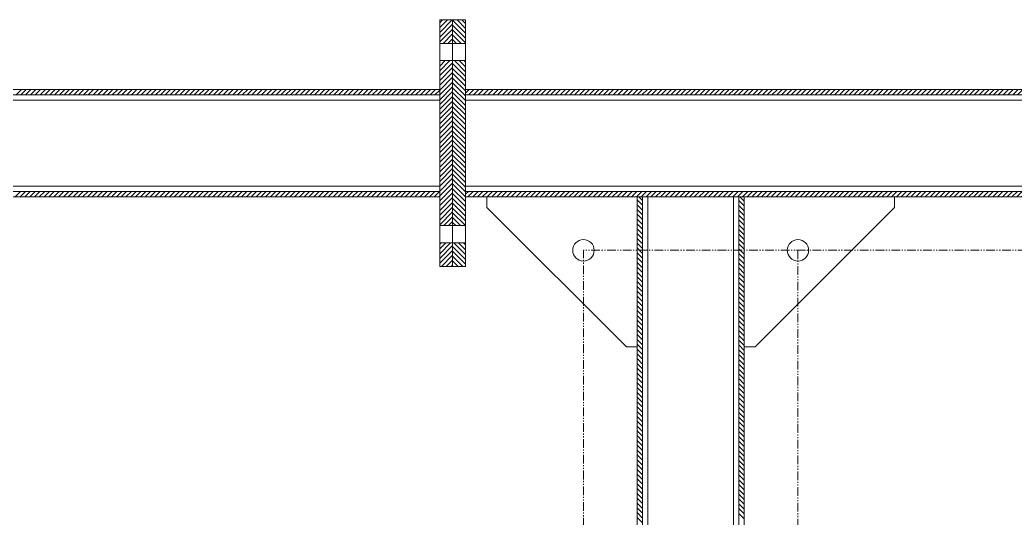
# Model space of a CAD drawing. Header units: millimetres. Extents: x 2179 to 44859, y 3478 to 159868.
# Drawn here: x 33988 to 34916, y 138038 to 138503 of the extents above; entities that cross this region are included whole.
import ezdxf

# ---------------------------------------------------------------- set-up
doc = ezdxf.new("R2010")
doc.units = ezdxf.units.MM
doc.linetypes.add('IMPORT-PHANTOM2', pattern=[14.732, 8.128, -1.524, 1.016, -1.524, 1.016, -1.524])
for name, color, linetype, lineweight in [('0-1', 7, 'IMPORT-PHANTOM2', 9), ('0-2', 7, 'Continuous', 9), ('2966-1_navrh dispozice stroju-HK_dwg-1', 7, 'Continuous', 9)]:
    doc.layers.add(name, color=color, linetype=linetype, lineweight=lineweight)

# ---------------------------------------------------------------- blocks, each defined once
blk = doc.blocks.new('2966-1_navrh dispozice stroju-HK_dwg__X1502-903077-1NP _ stroje - KOTVÍCÍ BODY')
at = {"layer": '0-2'}
for p, q in [((-15394.9, 19160.39), (-15399.46, 19164.95)), ((-15394.9, 19164.88), (-15394.97, 19164.95)), ((-15394.9, 19155.9), (-15399.9, 19160.9)), ((-15394.9, 19151.41), (-15399.9, 19156.41)), ((-15394.9, 19146.92), (-15399.9, 19151.92)), ((-15394.9, 19142.43), (-15399.9, 19147.43)), ((-15394.9, 19137.94), (-15399.9, 19142.94)), ((-15394.9, 19133.45), (-15399.9, 19138.45)), ((-15394.9, 19128.96), (-15399.9, 19133.96)), ((-15394.9, 19124.47), (-15399.9, 19129.47)), ((-15394.9, 19119.98), (-15399.9, 19124.98)), ((-15394.9, 19115.49), (-15399.9, 19120.49)), ((-15394.9, 19111), (-15399.9, 19116)), ((-15394.9, 19106.51), (-15399.9, 19111.51)), ((-15394.9, 19102.02), (-15399.9, 19107.02)), ((-15394.9, 19097.53), (-15399.9, 19102.53)), ((-15394.9, 19093.04), (-15399.9, 19098.04)), ((-15394.9, 19088.55), (-15399.9, 19093.55)), ((-15394.9, 19084.05), (-15399.9, 19089.05)), ((-15394.9, 19079.56), (-15399.9, 19084.56)), ((-15394.9, 19075.07), (-15399.9, 19080.07)), ((-15394.9, 19070.58), (-15399.9, 19075.58)), ((-15394.9, 19066.09), (-15399.9, 19071.09)), ((-15394.9, 19061.6), (-15399.9, 19066.6)), ((-15394.9, 19057.11), (-15399.9, 19062.11)), ((-15394.9, 19052.62), (-15399.9, 19057.62)), ((-15394.9, 19048.13), (-15399.9, 19053.13)), ((-15394.9, 19043.64), (-15399.9, 19048.64)), ((-15394.9, 19039.15), (-15399.9, 19044.15)), ((-15394.9, 19034.66), (-15399.9, 19039.66)), ((-15394.9, 19030.17), (-15399.9, 19035.17)), ((-15394.9, 19025.68), (-15399.9, 19030.68)), ((-15394.9, 19021.19), (-15399.9, 19026.19)), ((-15394.9, 19016.7), (-15399.9, 19021.7)), ((-15394.9, 19012.21), (-15399.9, 19017.21)), ((-15394.9, 19007.72), (-15399.9, 19012.72)), ((-15394.9, 19003.23), (-15399.9, 19008.23)), ((-15394.9, 18998.74), (-15399.9, 19003.74)), ((-15394.9, 18994.25), (-15399.9, 18999.25)), ((-15394.9, 18989.76), (-15399.9, 18994.76)), ((-15394.9, 18985.27), (-15399.9, 18990.27)), ((-15394.9, 18980.78), (-15399.9, 18985.78)), ((-15394.9, 18976.29), (-15399.9, 18981.29)), ((-15394.9, 18971.8), (-15399.9, 18976.8)), ((-15394.9, 18967.31), (-15399.9, 18972.31)), ((-15394.9, 18962.82), (-15399.9, 18967.82)), ((-15394.9, 18958.33), (-15399.9, 18963.33)), ((-15394.9, 18953.84), (-15399.9, 18958.84)), ((-15394.9, 18949.35), (-15399.9, 18954.35)), ((-15394.9, 18944.86), (-15399.9, 18949.86)), ((-15394.9, 18940.37), (-15399.9, 18945.37)), ((-15394.9, 18935.88), (-15399.9, 18940.88)), ((-15394.9, 18931.39), (-15399.9, 18936.39)), ((-15394.9, 18926.9), (-15399.9, 18931.9)), ((-15394.9, 18922.41), (-15399.9, 18927.41)), ((-15394.9, 18917.92), (-15399.9, 18922.92)), ((-15394.9, 18913.43), (-15399.9, 18918.43)), ((-15394.9, 18908.94), (-15399.9, 18913.94)), ((-15394.9, 18904.45), (-15399.9, 18909.45)), ((-15394.9, 18899.96), (-15399.9, 18904.96)), ((-15394.9, 18895.47), (-15399.9, 18900.47)), ((-15394.9, 18890.98), (-15399.9, 18895.98)), ((-15394.9, 18886.49), (-15399.9, 18891.49)), ((-15394.9, 18882), (-15399.9, 18887)), ((-15394.9, 18877.51), (-15399.9, 18882.51)), ((-15394.9, 18873.02), (-15399.9, 18878.02)), ((-15394.9, 18868.53), (-15399.9, 18873.53)), ((-15394.9, 18864.04), (-15399.9, 18869.04)), ((-15394.9, 18859.55), (-15399.9, 18864.55)), ((-15394.9, 18855.06), (-15399.9, 18860.06)), ((-15394.9, 18850.57), (-15399.9, 18855.57)), ((-15394.9, 18846.08), (-15399.9, 18851.08)), ((-15394.9, 18841.59), (-15399.9, 18846.59)), ((-15394.9, 18837.1), (-15399.9, 18842.1)), ((-15394.9, 18832.61), (-15399.9, 18837.61)), ((-15394.9, 18828.12), (-15399.9, 18833.12)), ((-15394.9, 18823.63), (-15399.9, 18828.63)), ((-15394.9, 18819.14), (-15399.9, 18824.14)), ((-15394.9, 18814.65), (-15399.9, 18819.65)), ((-15394.9, 18810.16), (-15399.9, 18815.16)), ((-15394.9, 18805.67), (-15399.9, 18810.67)), ((-15394.9, 18801.18), (-15399.9, 18806.18)), ((-15394.9, 18796.69), (-15399.9, 18801.69)), ((-15394.9, 18792.2), (-15399.9, 18797.2)), ((-15394.9, 18787.71), (-15399.9, 18792.71)), ((-15394.9, 18783.22), (-15399.9, 18788.22)), ((-15394.9, 18778.73), (-15399.9, 18783.73)), ((-15394.9, 18774.24), (-15399.9, 18779.24)), ((-15394.9, 18769.75), (-15399.9, 18774.75)), ((-15394.9, 18765.26), (-15399.9, 18770.26)), ((-15394.9, 18760.77), (-15399.9, 18765.77)), ((-15394.9, 18756.28), (-15399.9, 18761.28)), ((-15394.9, 18751.79), (-15399.9, 18756.79)), ((-15394.9, 18747.3), (-15399.9, 18752.3)), ((-15394.9, 18742.81), (-15399.9, 18747.81)), ((-15394.9, 18738.32), (-15399.9, 18743.32)), ((-15394.9, 18733.82), (-15399.9, 18738.82)), ((-15394.9, 18729.33), (-15399.9, 18734.33)), ((-15394.9, 18724.84), (-15399.9, 18729.84)), ((-15394.9, 18720.35), (-15399.9, 18725.35)), ((-15394.9, 18715.86), (-15399.9, 18720.86)), ((-15394.9, 18711.37), (-15399.9, 18716.37)), ((-15394.9, 18706.88), (-15399.9, 18711.88)), ((-15394.9, 18702.39), (-15399.9, 18707.39)), ((-15394.9, 18697.9), (-15399.9, 18702.9)), ((-15394.9, 18693.41), (-15399.9, 18698.41)), ((-15394.9, 18688.92), (-15399.9, 18693.92)), ((-15394.9, 18684.43), (-15399.9, 18689.43)), ((-15394.9, 18679.94), (-15399.9, 18684.94)), ((-15394.9, 18675.45), (-15399.9, 18680.45)), ((-15394.9, 18670.96), (-15399.9, 18675.96)), ((-15394.9, 18666.47), (-15399.9, 18671.47)), ((-15394.9, 18661.98), (-15399.9, 18666.98)), ((-15394.9, 18657.49), (-15399.9, 18662.49)), ((-15394.9, 18653), (-15399.9, 18658)), ((-15394.9, 18648.51), (-15399.9, 18653.51)), ((-15394.9, 18644.02), (-15399.9, 18649.02)), ((-15394.9, 18639.53), (-15399.9, 18644.53)), ((-15394.9, 18635.04), (-15399.9, 18640.04)), ((-15394.9, 18630.55), (-15399.9, 18635.55)), ((-15394.9, 18626.06), (-15399.9, 18631.06)), ((-15394.9, 18621.57), (-15399.9, 18626.57)), ((-15394.9, 18617.08), (-15399.9, 18622.08)), ((-15394.9, 18612.59), (-15399.9, 18617.59)), ((-15394.9, 18608.1), (-15399.9, 18613.1)), ((-15394.9, 18603.61), (-15399.9, 18608.61)), ((-15394.9, 18599.12), (-15399.9, 18604.12)), ((-15394.9, 18594.63), (-15399.9, 18599.63)), ((-15394.9, 18590.14), (-15399.9, 18595.14)), ((-15394.9, 18585.65), (-15399.9, 18590.65)), ((-15394.9, 18581.16), (-15399.9, 18586.16)), ((-15394.9, 18576.67), (-15399.9, 18581.67)), ((-15394.9, 18572.18), (-15399.9, 18577.18)), ((-15394.9, 18567.69), (-15399.9, 18572.69)), ((-15394.9, 18563.2), (-15399.9, 18568.2)), ((-15394.9, 18558.71), (-15399.9, 18563.71)), ((-15394.9, 18554.22), (-15399.9, 18559.22)), ((-15394.9, 18549.73), (-15399.9, 18554.73)), ((-15394.9, 18545.24), (-15399.9, 18550.24)), ((-15394.9, 18540.75), (-15399.9, 18545.75)), ((-15394.9, 18536.26), (-15399.9, 18541.26)), ((-15394.9, 18531.77), (-15399.9, 18536.77)), ((-15394.9, 18527.28), (-15399.9, 18532.28)), ((-15394.9, 18522.79), (-15399.9, 18527.79)), ((-15394.9, 18518.3), (-15399.9, 18523.3)), ((-15394.9, 18513.81), (-15399.9, 18518.81)), ((-15394.9, 18509.32), (-15399.9, 18514.32)), ((-15394.9, 18504.83), (-15399.9, 18509.83)), ((-15394.9, 18500.34), (-15399.9, 18505.34)), ((-15394.9, 18495.85), (-15399.9, 18500.85)), ((-15394.9, 18491.36), (-15399.9, 18496.36)), ((-15394.9, 18486.87), (-15399.9, 18491.87)), ((-15394.9, 18482.38), (-15399.9, 18487.38)), ((-15394.9, 18477.89), (-15399.9, 18482.89)), ((-15394.9, 18473.4), (-15399.9, 18478.4)), ((-15394.9, 18468.91), (-15399.9, 18473.91)), ((-15394.9, 18464.42), (-15399.9, 18469.42)), ((-15394.9, 18459.93), (-15399.9, 18464.93)), ((-15394.9, 18455.44), (-15399.9, 18460.44)), ((-15394.9, 18450.95), (-15399.9, 18455.95)), ((-15394.9, 18446.46), (-15399.9, 18451.46)), ((-15394.9, 18441.97), (-15399.9, 18446.97)), ((-15394.9, 18437.48), (-15399.9, 18442.48)), ((-15394.9, 18432.99), (-15399.9, 18437.99)), ((-15394.9, 18428.5), (-15399.9, 18433.5)), ((-15394.9, 18424.01), (-15399.9, 18429.01)), ((-15394.9, 18419.52), (-15399.9, 18424.52)), ((-15394.9, 18415.03), (-15399.9, 18420.03)), ((-15394.9, 18410.54), (-15399.9, 18415.54)), ((-15394.9, 18406.05), (-15399.9, 18411.05)), ((-15394.9, 18401.56), (-15399.9, 18406.56)), ((-15394.9, 18397.07), (-15399.9, 18402.07)), ((-15394.9, 18392.58), (-15399.9, 18397.58)), ((-15394.9, 18388.09), (-15399.9, 18393.09)), ((-15394.9, 18383.6), (-15399.9, 18388.6)), ((-15394.9, 18379.1), (-15399.9, 18384.1)), ((-15394.9, 18374.61), (-15399.9, 18379.61)), ((-15394.9, 18370.12), (-15399.9, 18375.12)), ((-15394.9, 18365.63), (-15399.9, 18370.63)), ((-15394.9, 18361.14), (-15399.9, 18366.14)), ((-15394.9, 18356.65), (-15399.9, 18361.65)), ((-15394.9, 18352.16), (-15399.9, 18357.16)), ((-15394.9, 18347.67), (-15399.9, 18352.67)), ((-15394.9, 18343.18), (-15399.9, 18348.18)), ((-15394.9, 18338.69), (-15399.9, 18343.69)), ((-15394.9, 18334.2), (-15399.9, 18339.2)), ((-15394.9, 18329.71), (-15399.9, 18334.71)), ((-15394.9, 18325.22), (-15399.9, 18330.22)), ((-15394.9, 18320.73), (-15399.9, 18325.73)), ((-15394.9, 18316.24), (-15399.9, 18321.24)), ((-15394.9, 18311.75), (-15399.9, 18316.75)), ((-15394.9, 18307.26), (-15399.9, 18312.26)), ((-15394.9, 18302.77), (-15399.9, 18307.77)), ((-15394.9, 18298.28), (-15399.9, 18303.28)), ((-15394.9, 18293.79), (-15399.9, 18298.79)), ((-15394.9, 18289.3), (-15399.9, 18294.3)), ((-15394.9, 18284.81), (-15399.9, 18289.81)), ((-15394.9, 18280.32), (-15399.9, 18285.32)), ((-15394.9, 18275.83), (-15399.9, 18280.83)), ((-15394.9, 18271.34), (-15399.9, 18276.34)), ((-15394.9, 18266.85), (-15399.9, 18271.85)), ((-15394.9, 18262.36), (-15399.9, 18267.36)), ((-15394.9, 18257.87), (-15399.9, 18262.87)), ((-15396.47, 18254.95), (-15399.9, 18258.38))]:
    blk.add_line(p, q, dxfattribs=at)
blk = doc.blocks.new('2966-1_navrh dispozice stroju-HK_dwg__X1503-903078-1NP _ stroje - KOTVÍCÍ BODY')
at = {"layer": '0-2'}
for p, q in [((-15299.9, 19159.68), (-15304.9, 19164.68)), ((-15299.9, 19164.17), (-15300.68, 19164.95)), ((-15299.9, 19155.19), (-15304.9, 19160.19)), ((-15299.9, 19150.7), (-15304.9, 19155.7)), ((-15299.9, 19146.21), (-15304.9, 19151.21)), ((-15299.9, 19141.72), (-15304.9, 19146.72)), ((-15299.9, 19137.23), (-15304.9, 19142.23)), ((-15299.9, 19132.74), (-15304.9, 19137.74)), ((-15299.9, 19128.25), (-15304.9, 19133.25)), ((-15299.9, 19123.76), (-15304.9, 19128.76)), ((-15299.9, 19119.27), (-15304.9, 19124.27)), ((-15299.9, 19114.78), (-15304.9, 19119.78)), ((-15299.9, 19110.29), (-15304.9, 19115.29)), ((-15299.9, 19105.8), (-15304.9, 19110.8)), ((-15299.9, 19101.31), (-15304.9, 19106.31)), ((-15299.9, 19096.82), (-15304.9, 19101.82)), ((-15299.9, 19092.33), (-15304.9, 19097.33)), ((-15299.9, 19087.84), (-15304.9, 19092.84)), ((-15299.9, 19083.35), (-15304.9, 19088.35)), ((-15299.9, 19078.86), (-15304.9, 19083.86)), ((-15299.9, 19074.37), (-15304.9, 19079.37)), ((-15299.9, 19069.88), (-15304.9, 19074.88)), ((-15299.9, 19065.39), (-15304.9, 19070.39)), ((-15299.9, 19060.9), (-15304.9, 19065.9)), ((-15299.9, 19056.41), (-15304.9, 19061.41)), ((-15299.9, 19051.92), (-15304.9, 19056.92)), ((-15299.9, 19047.43), (-15304.9, 19052.43)), ((-15299.9, 19042.94), (-15304.9, 19047.94)), ((-15299.9, 19038.45), (-15304.9, 19043.45)), ((-15299.9, 19033.96), (-15304.9, 19038.96)), ((-15299.9, 19029.47), (-15304.9, 19034.47)), ((-15299.9, 19024.98), (-15304.9, 19029.98)), ((-15299.9, 19020.49), (-15304.9, 19025.49)), ((-15299.9, 19016), (-15304.9, 19021)), ((-15299.9, 19011.51), (-15304.9, 19016.51)), ((-15299.9, 19007.02), (-15304.9, 19012.02)), ((-15299.9, 19002.53), (-15304.9, 19007.53)), ((-15299.9, 18998.04), (-15304.9, 19003.04)), ((-15299.9, 18993.55), (-15304.9, 18998.55)), ((-15299.9, 18989.05), (-15304.9, 18994.05)), ((-15299.9, 18984.56), (-15304.9, 18989.56)), ((-15299.9, 18980.07), (-15304.9, 18985.07)), ((-15299.9, 18975.58), (-15304.9, 18980.58)), ((-15299.9, 18971.09), (-15304.9, 18976.09)), ((-15299.9, 18966.6), (-15304.9, 18971.6)), ((-15299.9, 18962.11), (-15304.9, 18967.11)), ((-15299.9, 18957.62), (-15304.9, 18962.62)), ((-15299.9, 18953.13), (-15304.9, 18958.13)), ((-15299.9, 18948.64), (-15304.9, 18953.64)), ((-15299.9, 18944.15), (-15304.9, 18949.15)), ((-15299.9, 18939.66), (-15304.9, 18944.66)), ((-15299.9, 18935.17), (-15304.9, 18940.17)), ((-15299.9, 18930.68), (-15304.9, 18935.68)), ((-15299.9, 18926.19), (-15304.9, 18931.19)), ((-15299.9, 18921.7), (-15304.9, 18926.7)), ((-15299.9, 18917.21), (-15304.9, 18922.21)), ((-15299.9, 18912.72), (-15304.9, 18917.72)), ((-15299.9, 18908.23), (-15304.9, 18913.23)), ((-15299.9, 18903.74), (-15304.9, 18908.74)), ((-15299.9, 18899.25), (-15304.9, 18904.25)), ((-15299.9, 18894.76), (-15304.9, 18899.76)), ((-15299.9, 18890.27), (-15304.9, 18895.27)), ((-15299.9, 18885.78), (-15304.9, 18890.78)), ((-15299.9, 18881.29), (-15304.9, 18886.29)), ((-15299.9, 18876.8), (-15304.9, 18881.8)), ((-15299.9, 18872.31), (-15304.9, 18877.31)), ((-15299.9, 18867.82), (-15304.9, 18872.82)), ((-15299.9, 18863.33), (-15304.9, 18868.33)), ((-15299.9, 18858.84), (-15304.9, 18863.84)), ((-15299.9, 18854.35), (-15304.9, 18859.35)), ((-15299.9, 18849.86), (-15304.9, 18854.86)), ((-15299.9, 18845.37), (-15304.9, 18850.37)), ((-15299.9, 18840.88), (-15304.9, 18845.88)), ((-15299.9, 18836.39), (-15304.9, 18841.39)), ((-15299.9, 18831.9), (-15304.9, 18836.9)), ((-15299.9, 18827.41), (-15304.9, 18832.41)), ((-15299.9, 18822.92), (-15304.9, 18827.92)), ((-15299.9, 18818.43), (-15304.9, 18823.43)), ((-15299.9, 18813.94), (-15304.9, 18818.94)), ((-15299.9, 18809.45), (-15304.9, 18814.45)), ((-15299.9, 18804.96), (-15304.9, 18809.96)), ((-15299.9, 18800.47), (-15304.9, 18805.47)), ((-15299.9, 18795.98), (-15304.9, 18800.98)), ((-15299.9, 18791.49), (-15304.9, 18796.49)), ((-15299.9, 18787), (-15304.9, 18792)), ((-15299.9, 18782.51), (-15304.9, 18787.51)), ((-15299.9, 18778.02), (-15304.9, 18783.02)), ((-15299.9, 18773.53), (-15304.9, 18778.53)), ((-15299.9, 18769.04), (-15304.9, 18774.04)), ((-15299.9, 18764.55), (-15304.9, 18769.55)), ((-15299.9, 18760.06), (-15304.9, 18765.06)), ((-15299.9, 18755.57), (-15304.9, 18760.57)), ((-15299.9, 18751.08), (-15304.9, 18756.08)), ((-15299.9, 18746.59), (-15304.9, 18751.59)), ((-15299.9, 18742.1), (-15304.9, 18747.1)), ((-15299.9, 18737.61), (-15304.9, 18742.61)), ((-15299.9, 18733.12), (-15304.9, 18738.12)), ((-15299.9, 18728.63), (-15304.9, 18733.63)), ((-15299.9, 18724.14), (-15304.9, 18729.14)), ((-15299.9, 18719.65), (-15304.9, 18724.65)), ((-15299.9, 18715.16), (-15304.9, 18720.16)), ((-15299.9, 18710.67), (-15304.9, 18715.67)), ((-15299.9, 18706.18), (-15304.9, 18711.18)), ((-15299.9, 18701.69), (-15304.9, 18706.69)), ((-15299.9, 18697.2), (-15304.9, 18702.2)), ((-15299.9, 18692.71), (-15304.9, 18697.71)), ((-15299.9, 18688.22), (-15304.9, 18693.22)), ((-15299.9, 18683.73), (-15304.9, 18688.73)), ((-15299.9, 18679.24), (-15304.9, 18684.24)), ((-15299.9, 18674.75), (-15304.9, 18679.75)), ((-15299.9, 18670.26), (-15304.9, 18675.26)), ((-15299.9, 18665.77), (-15304.9, 18670.77)), ((-15299.9, 18661.28), (-15304.9, 18666.28)), ((-15299.9, 18656.79), (-15304.9, 18661.79)), ((-15299.9, 18652.3), (-15304.9, 18657.3)), ((-15299.9, 18647.81), (-15304.9, 18652.81)), ((-15299.9, 18643.32), (-15304.9, 18648.32)), ((-15299.9, 18638.82), (-15304.9, 18643.82)), ((-15299.9, 18634.33), (-15304.9, 18639.33)), ((-15299.9, 18629.84), (-15304.9, 18634.84)), ((-15299.9, 18625.35), (-15304.9, 18630.35)), ((-15299.9, 18620.86), (-15304.9, 18625.86)), ((-15299.9, 18616.37), (-15304.9, 18621.37)), ((-15299.9, 18611.88), (-15304.9, 18616.88)), ((-15299.9, 18607.39), (-15304.9, 18612.39)), ((-15299.9, 18602.9), (-15304.9, 18607.9)), ((-15299.9, 18598.41), (-15304.9, 18603.41)), ((-15299.9, 18593.92), (-15304.9, 18598.92)), ((-15299.9, 18589.43), (-15304.9, 18594.43)), ((-15299.9, 18584.94), (-15304.9, 18589.94)), ((-15299.9, 18580.45), (-15304.9, 18585.45)), ((-15299.9, 18575.96), (-15304.9, 18580.96)), ((-15299.9, 18571.47), (-15304.9, 18576.47)), ((-15299.9, 18566.98), (-15304.9, 18571.98)), ((-15299.9, 18562.49), (-15304.9, 18567.49)), ((-15299.9, 18558), (-15304.9, 18563)), ((-15299.9, 18553.51), (-15304.9, 18558.51)), ((-15299.9, 18549.02), (-15304.9, 18554.02)), ((-15299.9, 18544.53), (-15304.9, 18549.53)), ((-15299.9, 18540.04), (-15304.9, 18545.04)), ((-15299.9, 18535.55), (-15304.9, 18540.55)), ((-15299.9, 18531.06), (-15304.9, 18536.06)), ((-15299.9, 18526.57), (-15304.9, 18531.57)), ((-15299.9, 18522.08), (-15304.9, 18527.08)), ((-15299.9, 18517.59), (-15304.9, 18522.59)), ((-15299.9, 18513.1), (-15304.9, 18518.1)), ((-15299.9, 18508.61), (-15304.9, 18513.61)), ((-15299.9, 18504.12), (-15304.9, 18509.12)), ((-15299.9, 18499.63), (-15304.9, 18504.63)), ((-15299.9, 18495.14), (-15304.9, 18500.14)), ((-15299.9, 18490.65), (-15304.9, 18495.65)), ((-15299.9, 18486.16), (-15304.9, 18491.16)), ((-15299.9, 18481.67), (-15304.9, 18486.67)), ((-15299.9, 18477.18), (-15304.9, 18482.18)), ((-15299.9, 18472.69), (-15304.9, 18477.69)), ((-15299.9, 18468.2), (-15304.9, 18473.2)), ((-15299.9, 18463.71), (-15304.9, 18468.71)), ((-15299.9, 18459.22), (-15304.9, 18464.22)), ((-15299.9, 18454.73), (-15304.9, 18459.73)), ((-15299.9, 18450.24), (-15304.9, 18455.24)), ((-15299.9, 18445.75), (-15304.9, 18450.75)), ((-15299.9, 18441.26), (-15304.9, 18446.26)), ((-15299.9, 18436.77), (-15304.9, 18441.77)), ((-15299.9, 18432.28), (-15304.9, 18437.28)), ((-15299.9, 18427.79), (-15304.9, 18432.79)), ((-15299.9, 18423.3), (-15304.9, 18428.3)), ((-15299.9, 18418.81), (-15304.9, 18423.81)), ((-15299.9, 18414.32), (-15304.9, 18419.32)), ((-15299.9, 18409.83), (-15304.9, 18414.83)), ((-15299.9, 18405.34), (-15304.9, 18410.34)), ((-15299.9, 18400.85), (-15304.9, 18405.85)), ((-15299.9, 18396.36), (-15304.9, 18401.36)), ((-15299.9, 18391.87), (-15304.9, 18396.87)), ((-15299.9, 18387.38), (-15304.9, 18392.38)), ((-15299.9, 18382.89), (-15304.9, 18387.89)), ((-15299.9, 18378.4), (-15304.9, 18383.4)), ((-15299.9, 18373.91), (-15304.9, 18378.91)), ((-15299.9, 18369.42), (-15304.9, 18374.42)), ((-15299.9, 18364.93), (-15304.9, 18369.93)), ((-15299.9, 18360.44), (-15304.9, 18365.44)), ((-15299.9, 18355.95), (-15304.9, 18360.95)), ((-15299.9, 18351.46), (-15304.9, 18356.46)), ((-15299.9, 18346.97), (-15304.9, 18351.97)), ((-15299.9, 18342.48), (-15304.9, 18347.48)), ((-15299.9, 18337.99), (-15304.9, 18342.99)), ((-15299.9, 18333.5), (-15304.9, 18338.5)), ((-15299.9, 18329.01), (-15304.9, 18334.01)), ((-15299.9, 18324.52), (-15304.9, 18329.52)), ((-15299.9, 18320.03), (-15304.9, 18325.03)), ((-15299.9, 18315.54), (-15304.9, 18320.54)), ((-15299.9, 18311.05), (-15304.9, 18316.05)), ((-15299.9, 18306.56), (-15304.9, 18311.56)), ((-15299.9, 18302.07), (-15304.9, 18307.07)), ((-15299.9, 18297.58), (-15304.9, 18302.58)), ((-15299.9, 18293.09), (-15304.9, 18298.09)), ((-15299.9, 18288.6), (-15304.9, 18293.6)), ((-15299.9, 18284.1), (-15304.9, 18289.1)), ((-15299.9, 18279.61), (-15304.9, 18284.61)), ((-15299.9, 18275.12), (-15304.9, 18280.12)), ((-15299.9, 18270.63), (-15304.9, 18275.63)), ((-15299.9, 18266.14), (-15304.9, 18271.14)), ((-15299.9, 18261.65), (-15304.9, 18266.65)), ((-15299.9, 18257.16), (-15304.9, 18262.16)), ((-15302.17, 18254.95), (-15304.9, 18257.67))]:
    blk.add_line(p, q, dxfattribs=at)
blk = doc.blocks.new('2966-1_navrh dispozice stroju-HK_dwg__X1506-903081-1NP _ stroje - KOTVÍCÍ BODY')
at = {"layer": '0-2'}
for p, q in [((-15299.9, 18510.81), (-15295.76, 18514.95)), ((-15296.27, 18509.95), (-15291.27, 18514.95)), ((-15291.78, 18509.95), (-15286.78, 18514.95)), ((-15287.29, 18509.95), (-15282.29, 18514.95)), ((-15282.8, 18509.95), (-15277.8, 18514.95)), ((-15278.31, 18509.95), (-15273.31, 18514.95)), ((-15273.82, 18509.95), (-15268.82, 18514.95)), ((-15269.33, 18509.95), (-15264.33, 18514.95)), ((-15264.84, 18509.95), (-15259.84, 18514.95)), ((-15260.35, 18509.95), (-15255.35, 18514.95)), ((-15255.86, 18509.95), (-15250.86, 18514.95)), ((-15251.37, 18509.95), (-15246.37, 18514.95)), ((-15246.88, 18509.95), (-15241.88, 18514.95)), ((-15242.39, 18509.95), (-15237.39, 18514.95)), ((-15237.9, 18509.95), (-15232.9, 18514.95)), ((-15233.41, 18509.95), (-15228.41, 18514.95)), ((-15228.92, 18509.95), (-15223.92, 18514.95)), ((-15224.43, 18509.95), (-15219.43, 18514.95)), ((-15219.94, 18509.95), (-15214.94, 18514.95)), ((-15215.45, 18509.95), (-15210.45, 18514.95)), ((-15210.96, 18509.95), (-15205.96, 18514.95)), ((-15206.47, 18509.95), (-15201.47, 18514.95)), ((-15201.98, 18509.95), (-15196.98, 18514.95)), ((-15197.49, 18509.95), (-15192.49, 18514.95)), ((-15193, 18509.95), (-15188, 18514.95)), ((-15188.51, 18509.95), (-15183.51, 18514.95)), ((-15184.02, 18509.95), (-15179.02, 18514.95)), ((-15179.53, 18509.95), (-15174.53, 18514.95)), ((-15175.04, 18509.95), (-15170.04, 18514.95)), ((-15170.55, 18509.95), (-15165.55, 18514.95)), ((-15166.06, 18509.95), (-15161.06, 18514.95)), ((-15161.57, 18509.95), (-15156.57, 18514.95)), ((-15157.08, 18509.95), (-15152.08, 18514.95)), ((-15152.59, 18509.95), (-15147.59, 18514.95)), ((-15148.1, 18509.95), (-15143.1, 18514.95)), ((-15143.61, 18509.95), (-15138.61, 18514.95)), ((-15139.12, 18509.95), (-15134.12, 18514.95)), ((-15134.63, 18509.95), (-15129.63, 18514.95)), ((-15130.14, 18509.95), (-15125.14, 18514.95)), ((-15125.65, 18509.95), (-15120.65, 18514.95)), ((-15121.16, 18509.95), (-15116.16, 18514.95)), ((-15116.67, 18509.95), (-15111.67, 18514.95)), ((-15112.18, 18509.95), (-15107.18, 18514.95)), ((-15107.69, 18509.95), (-15102.69, 18514.95)), ((-15103.2, 18509.95), (-15098.2, 18514.95)), ((-15098.71, 18509.95), (-15093.71, 18514.95)), ((-15094.22, 18509.95), (-15089.22, 18514.95)), ((-15089.73, 18509.95), (-15084.73, 18514.95)), ((-15085.24, 18509.95), (-15080.24, 18514.95)), ((-15080.75, 18509.95), (-15075.75, 18514.95)), ((-15076.26, 18509.95), (-15071.26, 18514.95)), ((-15071.77, 18509.95), (-15066.77, 18514.95)), ((-15067.28, 18509.95), (-15062.28, 18514.95)), ((-15062.79, 18509.95), (-15057.79, 18514.95)), ((-15058.3, 18509.95), (-15053.3, 18514.95)), ((-15053.81, 18509.95), (-15048.81, 18514.95)), ((-15049.32, 18509.95), (-15044.32, 18514.95)), ((-15044.83, 18509.95), (-15039.83, 18514.95)), ((-15040.34, 18509.95), (-15035.34, 18514.95)), ((-15035.85, 18509.95), (-15030.85, 18514.95)), ((-15031.36, 18509.95), (-15026.36, 18514.95)), ((-15026.87, 18509.95), (-15021.87, 18514.95)), ((-15022.38, 18509.95), (-15017.38, 18514.95)), ((-15017.89, 18509.95), (-15012.89, 18514.95)), ((-15013.4, 18509.95), (-15008.4, 18514.95)), ((-15008.91, 18509.95), (-15003.91, 18514.95)), ((-15004.42, 18509.95), (-14999.42, 18514.95))]:
    blk.add_line(p, q, dxfattribs=at)
blk = doc.blocks.new('2966-1_navrh dispozice stroju-HK_dwg__X1507-903082-1NP _ stroje - KOTVÍCÍ BODY')
at = {"layer": '0-2'}
for p, q in [((-15299.9, 18416.52), (-15296.47, 18419.95)), ((-15296.98, 18414.95), (-15291.98, 18419.95)), ((-15292.49, 18414.95), (-15287.49, 18419.95)), ((-15288, 18414.95), (-15283, 18419.95)), ((-15283.51, 18414.95), (-15278.51, 18419.95)), ((-15279.02, 18414.95), (-15274.02, 18419.95)), ((-15274.53, 18414.95), (-15269.53, 18419.95)), ((-15270.04, 18414.95), (-15265.04, 18419.95)), ((-15265.55, 18414.95), (-15260.55, 18419.95)), ((-15261.06, 18414.95), (-15256.06, 18419.95)), ((-15256.57, 18414.95), (-15251.57, 18419.95)), ((-15252.08, 18414.95), (-15247.08, 18419.95)), ((-15247.59, 18414.95), (-15242.59, 18419.95)), ((-15243.1, 18414.95), (-15238.1, 18419.95)), ((-15238.61, 18414.95), (-15233.61, 18419.95)), ((-15234.12, 18414.95), (-15229.12, 18419.95)), ((-15229.63, 18414.95), (-15224.63, 18419.95)), ((-15225.14, 18414.95), (-15220.14, 18419.95)), ((-15220.65, 18414.95), (-15215.65, 18419.95)), ((-15216.16, 18414.95), (-15211.16, 18419.95)), ((-15211.67, 18414.95), (-15206.67, 18419.95)), ((-15207.18, 18414.95), (-15202.18, 18419.95)), ((-15202.69, 18414.95), (-15197.69, 18419.95)), ((-15198.2, 18414.95), (-15193.2, 18419.95)), ((-15193.71, 18414.95), (-15188.71, 18419.95)), ((-15189.22, 18414.95), (-15184.22, 18419.95)), ((-15184.73, 18414.95), (-15179.73, 18419.95)), ((-15180.24, 18414.95), (-15175.24, 18419.95)), ((-15175.75, 18414.95), (-15170.75, 18419.95)), ((-15171.26, 18414.95), (-15166.26, 18419.95)), ((-15166.77, 18414.95), (-15161.77, 18419.95)), ((-15162.28, 18414.95), (-15157.28, 18419.95)), ((-15157.79, 18414.95), (-15152.79, 18419.95)), ((-15153.3, 18414.95), (-15148.3, 18419.95)), ((-15148.81, 18414.95), (-15143.81, 18419.95)), ((-15144.32, 18414.95), (-15139.32, 18419.95)), ((-15139.83, 18414.95), (-15134.83, 18419.95)), ((-15135.34, 18414.95), (-15130.34, 18419.95)), ((-15130.85, 18414.95), (-15125.85, 18419.95)), ((-15126.36, 18414.95), (-15121.36, 18419.95)), ((-15121.87, 18414.95), (-15116.87, 18419.95)), ((-15117.38, 18414.95), (-15112.38, 18419.95)), ((-15112.89, 18414.95), (-15107.89, 18419.95)), ((-15108.4, 18414.95), (-15103.4, 18419.95)), ((-15103.91, 18414.95), (-15098.91, 18419.95)), ((-15099.42, 18414.95), (-15094.42, 18419.95)), ((-15094.93, 18414.95), (-15089.93, 18419.95)), ((-15090.44, 18414.95), (-15085.44, 18419.95)), ((-15085.95, 18414.95), (-15080.95, 18419.95)), ((-15081.45, 18414.95), (-15076.45, 18419.95)), ((-15076.96, 18414.95), (-15071.96, 18419.95)), ((-15072.47, 18414.95), (-15067.47, 18419.95)), ((-15067.98, 18414.95), (-15062.98, 18419.95)), ((-15063.49, 18414.95), (-15058.49, 18419.95)), ((-15059, 18414.95), (-15054, 18419.95)), ((-15054.51, 18414.95), (-15049.51, 18419.95)), ((-15050.02, 18414.95), (-15045.02, 18419.95)), ((-15045.53, 18414.95), (-15040.53, 18419.95)), ((-15041.04, 18414.95), (-15036.04, 18419.95)), ((-15036.55, 18414.95), (-15031.55, 18419.95)), ((-15032.06, 18414.95), (-15027.06, 18419.95)), ((-15027.57, 18414.95), (-15022.57, 18419.95)), ((-15023.08, 18414.95), (-15018.08, 18419.95)), ((-15018.59, 18414.95), (-15013.59, 18419.95)), ((-15014.1, 18414.95), (-15009.1, 18419.95)), ((-15009.61, 18414.95), (-15004.61, 18419.95)), ((-15005.12, 18414.95), (-15000.12, 18419.95)), ((-15000.63, 18414.95), (-14995.63, 18419.95))]:
    blk.add_line(p, q, dxfattribs=at)
blk = doc.blocks.new('2966-1_navrh dispozice stroju-HK_dwg__X1510-903085-1NP _ stroje - KOTVÍCÍ BODY')
at = {"layer": '0-2'}
for p, q in [((-15256.89, 18252.98), (-15254.93, 18254.95)), ((-15256.89, 18248.49), (-15250.44, 18254.95)), ((-15256.89, 18244), (-15245.95, 18254.95)), ((-15253.45, 18242.95), (-15241.45, 18254.95)), ((-15248.96, 18242.95), (-15236.96, 18254.95)), ((-15244.47, 18242.95), (-15234.9, 18252.52)), ((-15239.98, 18242.95), (-15234.9, 18248.03)), ((-15235.49, 18242.95), (-15234.9, 18243.54))]:
    blk.add_line(p, q, dxfattribs=at)
blk = doc.blocks.new('2966-1_navrh dispozice stroju-HK_dwg__X1511-903086-1NP _ stroje - KOTVÍCÍ BODY')
at = {"layer": '0-2'}
for p, q in [((-15426.89, 18253.61), (-15425.55, 18254.95)), ((-15426.89, 18249.12), (-15421.06, 18254.95)), ((-15426.89, 18244.63), (-15416.57, 18254.95)), ((-15424.08, 18242.95), (-15412.08, 18254.95)), ((-15419.59, 18242.95), (-15407.59, 18254.95)), ((-15415.1, 18242.95), (-15403.1, 18254.95)), ((-15410.61, 18242.95), (-15398.61, 18254.95)), ((-15406.12, 18242.95), (-15394.12, 18254.95)), ((-15401.63, 18242.95), (-15389.63, 18254.95)), ((-15397.14, 18242.95), (-15385.14, 18254.95)), ((-15392.65, 18242.95), (-15380.65, 18254.95)), ((-15388.16, 18242.95), (-15376.16, 18254.95)), ((-15383.67, 18242.95), (-15371.67, 18254.95)), ((-15379.18, 18242.95), (-15367.18, 18254.95)), ((-15374.69, 18242.95), (-15362.69, 18254.95)), ((-15370.2, 18242.95), (-15358.2, 18254.95)), ((-15365.71, 18242.95), (-15353.71, 18254.95)), ((-15361.22, 18242.95), (-15349.22, 18254.95)), ((-15356.73, 18242.95), (-15344.73, 18254.95)), ((-15352.24, 18242.95), (-15340.24, 18254.95)), ((-15347.75, 18242.95), (-15335.75, 18254.95)), ((-15343.26, 18242.95), (-15331.26, 18254.95)), ((-15338.77, 18242.95), (-15326.77, 18254.95)), ((-15334.28, 18242.95), (-15322.28, 18254.95)), ((-15329.79, 18242.95), (-15317.79, 18254.95)), ((-15325.3, 18242.95), (-15313.3, 18254.95)), ((-15320.81, 18242.95), (-15308.81, 18254.95)), ((-15316.32, 18242.95), (-15304.32, 18254.95)), ((-15311.83, 18242.95), (-15299.83, 18254.95)), ((-15307.34, 18242.95), (-15295.34, 18254.95)), ((-15302.85, 18242.95), (-15290.85, 18254.95)), ((-15298.36, 18242.95), (-15286.36, 18254.95)), ((-15293.87, 18242.95), (-15281.87, 18254.95)), ((-15289.38, 18242.95), (-15277.38, 18254.95)), ((-15284.89, 18242.95), (-15272.91, 18254.92)), ((-15280.4, 18242.95), (-15272.91, 18250.43)), ((-15275.91, 18242.95), (-15272.91, 18245.94))]:
    blk.add_line(p, q, dxfattribs=at)
blk = doc.blocks.new('2966-1_navrh dispozice stroju-HK_dwg__X1512-903087-1NP _ stroje - KOTVÍCÍ BODY')
at = {"layer": '0-2'}
for p, q in [((-15464.9, 18251.52), (-15461.47, 18254.95)), ((-15464.9, 18247.03), (-15456.98, 18254.95)), ((-15464.49, 18242.95), (-15452.49, 18254.95)), ((-15460, 18242.95), (-15448, 18254.95)), ((-15455.51, 18242.95), (-15443.51, 18254.95)), ((-15451.02, 18242.95), (-15442.91, 18251.06)), ((-15446.53, 18242.95), (-15442.91, 18246.57))]:
    blk.add_line(p, q, dxfattribs=at)
blk = doc.blocks.new('2966-1_navrh dispozice stroju-HK_dwg__X1553-903128-1NP _ stroje - KOTVÍCÍ BODY')
at = {"layer": '0-2'}
for p, q in [((-15299.9, 18225.73), (-15304.9, 18230.73)), ((-15299.9, 18221.24), (-15304.9, 18226.24)), ((-15299.9, 18230.22), (-15300.62, 18230.95)), ((-15299.9, 18216.75), (-15304.9, 18221.75)), ((-15299.9, 18212.26), (-15304.9, 18217.26)), ((-15299.9, 18207.77), (-15304.9, 18212.77)), ((-15299.9, 18203.28), (-15304.9, 18208.28)), ((-15299.9, 18198.79), (-15304.9, 18203.79)), ((-15299.9, 18194.3), (-15304.9, 18199.3)), ((-15299.9, 18189.81), (-15304.9, 18194.81)), ((-15299.9, 18185.32), (-15304.9, 18190.32)), ((-15299.9, 18180.83), (-15304.9, 18185.83)), ((-15299.9, 18176.34), (-15304.9, 18181.34)), ((-15299.9, 18171.85), (-15304.9, 18176.85)), ((-15299.9, 18167.36), (-15304.9, 18172.36)), ((-15299.9, 18162.87), (-15304.9, 18167.87)), ((-15299.9, 18158.38), (-15304.9, 18163.38)), ((-15299.9, 18153.89), (-15304.9, 18158.89)), ((-15299.9, 18149.4), (-15304.9, 18154.4)), ((-15299.9, 18144.91), (-15304.9, 18149.91)), ((-15299.9, 18140.42), (-15304.9, 18145.42)), ((-15299.9, 18135.93), (-15304.9, 18140.93)), ((-15299.9, 18131.44), (-15304.9, 18136.44)), ((-15299.9, 18126.95), (-15304.9, 18131.95)), ((-15299.9, 18122.46), (-15304.9, 18127.46)), ((-15299.9, 18117.97), (-15304.9, 18122.97)), ((-15299.9, 18113.48), (-15304.9, 18118.48)), ((-15299.9, 18108.99), (-15304.9, 18113.99)), ((-15299.9, 18104.5), (-15304.9, 18109.5)), ((-15299.9, 18100.01), (-15304.9, 18105.01)), ((-15299.9, 18095.52), (-15304.9, 18100.52)), ((-15299.9, 18091.03), (-15304.9, 18096.03)), ((-15299.9, 18086.54), (-15304.9, 18091.54)), ((-15299.9, 18082.05), (-15304.9, 18087.05)), ((-15299.9, 18077.56), (-15304.9, 18082.56)), ((-15299.9, 18073.07), (-15304.9, 18078.07)), ((-15299.9, 18068.58), (-15304.9, 18073.58)), ((-15299.9, 18064.09), (-15304.9, 18069.09)), ((-15299.9, 18059.6), (-15304.9, 18064.6)), ((-15299.9, 18055.11), (-15304.9, 18060.11)), ((-15299.9, 18050.62), (-15304.9, 18055.62)), ((-15299.9, 18046.13), (-15304.9, 18051.13)), ((-15299.9, 18041.64), (-15304.9, 18046.64)), ((-15299.9, 18037.15), (-15304.9, 18042.15)), ((-15299.9, 18032.66), (-15304.9, 18037.66)), ((-15299.9, 18028.17), (-15304.9, 18033.17)), ((-15299.9, 18023.68), (-15304.9, 18028.68)), ((-15299.9, 18019.19), (-15304.9, 18024.19)), ((-15299.9, 18014.7), (-15304.9, 18019.7)), ((-15299.9, 18010.21), (-15304.9, 18015.21)), ((-15299.9, 18005.72), (-15304.9, 18010.72)), ((-15299.9, 18001.23), (-15304.9, 18006.23)), ((-15299.9, 17996.74), (-15304.9, 18001.74)), ((-15299.9, 17992.25), (-15304.9, 17997.25)), ((-15299.9, 17987.76), (-15304.9, 17992.76)), ((-15299.9, 17983.27), (-15304.9, 17988.27)), ((-15299.9, 17978.78), (-15304.9, 17983.78)), ((-15299.9, 17974.29), (-15304.9, 17979.29)), ((-15299.9, 17969.8), (-15304.9, 17974.8)), ((-15299.9, 17965.31), (-15304.9, 17970.31)), ((-15299.9, 17960.82), (-15304.9, 17965.82)), ((-15299.9, 17956.33), (-15304.9, 17961.33)), ((-15299.9, 17951.84), (-15304.9, 17956.84)), ((-15299.9, 17947.35), (-15304.9, 17952.35)), ((-15299.9, 17942.86), (-15304.9, 17947.86)), ((-15299.9, 17938.37), (-15304.9, 17943.37)), ((-15299.9, 17933.87), (-15304.9, 17938.87)), ((-15299.9, 17929.38), (-15304.9, 17934.38)), ((-15299.9, 17924.89), (-15304.9, 17929.89)), ((-15299.9, 17920.4), (-15304.9, 17925.4)), ((-15299.9, 17915.91), (-15304.9, 17920.91)), ((-15299.9, 17911.42), (-15304.9, 17916.42)), ((-15299.9, 17906.93), (-15304.9, 17911.93)), ((-15299.9, 17902.44), (-15304.9, 17907.44)), ((-15299.9, 17897.95), (-15304.9, 17902.95)), ((-15299.9, 17893.46), (-15304.9, 17898.46)), ((-15299.9, 17888.97), (-15304.9, 17893.97)), ((-15299.9, 17884.48), (-15304.9, 17889.48)), ((-15299.9, 17879.99), (-15304.9, 17884.99)), ((-15299.9, 17875.5), (-15304.9, 17880.5)), ((-15299.9, 17871.01), (-15304.9, 17876.01)), ((-15299.9, 17866.52), (-15304.9, 17871.52)), ((-15299.9, 17862.03), (-15304.9, 17867.03)), ((-15299.9, 17857.54), (-15304.9, 17862.54)), ((-15299.9, 17853.05), (-15304.9, 17858.05)), ((-15299.9, 17848.56), (-15304.9, 17853.56)), ((-15299.9, 17844.07), (-15304.9, 17849.07)), ((-15299.9, 17839.58), (-15304.9, 17844.58)), ((-15299.9, 17835.09), (-15304.9, 17840.09))]:
    blk.add_line(p, q, dxfattribs=at)
blk = doc.blocks.new('2966-1_navrh dispozice stroju-HK_dwg__X1554-903129-1NP _ stroje - KOTVÍCÍ BODY')
at = {"layer": '0-2'}
for p, q in [((-15394.9, 18221.95), (-15399.9, 18226.95)), ((-15394.9, 18226.44), (-15399.41, 18230.95)), ((-15394.9, 18230.93), (-15394.92, 18230.95)), ((-15394.9, 18217.46), (-15399.9, 18222.46)), ((-15394.9, 18212.97), (-15399.9, 18217.97)), ((-15394.9, 18208.48), (-15399.9, 18213.48)), ((-15394.9, 18203.99), (-15399.9, 18208.99)), ((-15394.9, 18199.5), (-15399.9, 18204.5)), ((-15394.9, 18195.01), (-15399.9, 18200.01)), ((-15394.9, 18190.52), (-15399.9, 18195.52)), ((-15394.9, 18186.03), (-15399.9, 18191.03)), ((-15394.9, 18181.54), (-15399.9, 18186.54)), ((-15394.9, 18177.05), (-15399.9, 18182.05)), ((-15394.9, 18172.56), (-15399.9, 18177.56)), ((-15394.9, 18168.07), (-15399.9, 18173.07)), ((-15394.9, 18163.58), (-15399.9, 18168.58)), ((-15394.9, 18159.09), (-15399.9, 18164.09)), ((-15394.9, 18154.6), (-15399.9, 18159.6)), ((-15394.9, 18150.11), (-15399.9, 18155.11)), ((-15394.9, 18145.62), (-15399.9, 18150.62)), ((-15394.9, 18141.13), (-15399.9, 18146.13)), ((-15394.9, 18136.64), (-15399.9, 18141.64)), ((-15394.9, 18132.15), (-15399.9, 18137.15)), ((-15394.9, 18127.66), (-15399.9, 18132.66)), ((-15394.9, 18123.17), (-15399.9, 18128.17)), ((-15394.9, 18118.68), (-15399.9, 18123.68)), ((-15394.9, 18114.19), (-15399.9, 18119.19)), ((-15394.9, 18109.7), (-15399.9, 18114.7)), ((-15394.9, 18105.21), (-15399.9, 18110.21)), ((-15394.9, 18100.72), (-15399.9, 18105.72)), ((-15394.9, 18096.23), (-15399.9, 18101.23)), ((-15394.9, 18091.74), (-15399.9, 18096.74)), ((-15394.9, 18087.25), (-15399.9, 18092.25)), ((-15394.9, 18082.76), (-15399.9, 18087.76)), ((-15394.9, 18078.27), (-15399.9, 18083.27)), ((-15394.9, 18073.78), (-15399.9, 18078.78)), ((-15394.9, 18069.29), (-15399.9, 18074.29)), ((-15394.9, 18064.8), (-15399.9, 18069.8)), ((-15394.9, 18060.31), (-15399.9, 18065.31)), ((-15394.9, 18055.82), (-15399.9, 18060.82)), ((-15394.9, 18051.33), (-15399.9, 18056.33)), ((-15394.9, 18046.84), (-15399.9, 18051.84)), ((-15394.9, 18042.35), (-15399.9, 18047.35)), ((-15394.9, 18037.86), (-15399.9, 18042.86)), ((-15394.9, 18033.37), (-15399.9, 18038.37)), ((-15394.9, 18028.87), (-15399.9, 18033.87)), ((-15394.9, 18024.38), (-15399.9, 18029.38)), ((-15394.9, 18019.89), (-15399.9, 18024.89)), ((-15394.9, 18015.4), (-15399.9, 18020.4)), ((-15394.9, 18010.91), (-15399.9, 18015.91)), ((-15394.9, 18006.42), (-15399.9, 18011.42)), ((-15394.9, 18001.93), (-15399.9, 18006.93)), ((-15394.9, 17997.44), (-15399.9, 18002.44)), ((-15394.9, 17992.95), (-15399.9, 17997.95)), ((-15394.9, 17988.46), (-15399.9, 17993.46)), ((-15394.9, 17983.97), (-15399.9, 17988.97)), ((-15394.9, 17979.48), (-15399.9, 17984.48)), ((-15394.9, 17974.99), (-15399.9, 17979.99)), ((-15394.9, 17970.5), (-15399.9, 17975.5)), ((-15394.9, 17966.01), (-15399.9, 17971.01)), ((-15394.9, 17961.52), (-15399.9, 17966.52)), ((-15394.9, 17957.03), (-15399.9, 17962.03)), ((-15394.9, 17952.54), (-15399.9, 17957.54)), ((-15394.9, 17948.05), (-15399.9, 17953.05)), ((-15394.9, 17943.56), (-15399.9, 17948.56)), ((-15394.9, 17939.07), (-15399.9, 17944.07)), ((-15394.9, 17934.58), (-15399.9, 17939.58)), ((-15394.9, 17930.09), (-15399.9, 17935.09)), ((-15394.9, 17925.6), (-15399.9, 17930.6)), ((-15394.9, 17921.11), (-15399.9, 17926.11)), ((-15394.9, 17916.62), (-15399.9, 17921.62)), ((-15394.9, 17912.13), (-15399.9, 17917.13)), ((-15394.9, 17907.64), (-15399.9, 17912.64)), ((-15394.9, 17903.15), (-15399.9, 17908.15)), ((-15394.9, 17898.66), (-15399.9, 17903.66)), ((-15394.9, 17894.17), (-15399.9, 17899.17)), ((-15394.9, 17889.68), (-15399.9, 17894.68)), ((-15394.9, 17885.19), (-15399.9, 17890.19)), ((-15394.9, 17880.7), (-15399.9, 17885.7)), ((-15394.9, 17876.21), (-15399.9, 17881.21)), ((-15394.9, 17871.72), (-15399.9, 17876.72)), ((-15394.9, 17867.23), (-15399.9, 17872.23)), ((-15394.9, 17862.74), (-15399.9, 17867.74)), ((-15394.9, 17858.25), (-15399.9, 17863.25)), ((-15394.9, 17853.76), (-15399.9, 17858.76)), ((-15394.9, 17849.27), (-15399.9, 17854.27)), ((-15394.9, 17844.78), (-15399.9, 17849.78)), ((-15394.9, 17840.29), (-15399.9, 17845.29)), ((-15394.9, 17835.8), (-15399.9, 17840.8))]:
    blk.add_line(p, q, dxfattribs=at)
blk = doc.blocks.new('2966-1_navrh dispozice stroju-HK_dwg__X1556-903131-1NP _ stroje - KOTVÍCÍ BODY')
at = {"layer": '0-2'}
for p, q in [((-15246.74, 18230.95), (-15256.89, 18241.1)), ((-15251.23, 18230.95), (-15256.89, 18236.61)), ((-15242.25, 18230.95), (-15254.25, 18242.95)), ((-15237.76, 18230.95), (-15249.76, 18242.95)), ((-15234.9, 18232.58), (-15245.27, 18242.95)), ((-15234.9, 18237.07), (-15240.78, 18242.95)), ((-15234.9, 18241.56), (-15236.29, 18242.95)), ((-15255.72, 18230.95), (-15256.89, 18232.12))]:
    blk.add_line(p, q, dxfattribs=at)
blk = doc.blocks.new('2966-1_navrh dispozice stroju-HK_dwg__X1557-903132-1NP _ stroje - KOTVÍCÍ BODY')
at = {"layer": '0-2'}
for p, q in [((-15417.37, 18230.95), (-15426.89, 18240.47)), ((-15421.86, 18230.95), (-15426.89, 18235.98)), ((-15412.88, 18230.95), (-15424.88, 18242.95)), ((-15408.39, 18230.95), (-15420.39, 18242.95)), ((-15403.9, 18230.95), (-15415.9, 18242.95)), ((-15399.41, 18230.95), (-15411.41, 18242.95)), ((-15394.92, 18230.95), (-15406.92, 18242.95)), ((-15390.43, 18230.95), (-15402.43, 18242.95)), ((-15385.94, 18230.95), (-15397.94, 18242.95)), ((-15381.45, 18230.95), (-15393.45, 18242.95)), ((-15376.96, 18230.95), (-15388.96, 18242.95)), ((-15372.47, 18230.95), (-15384.47, 18242.95)), ((-15367.98, 18230.95), (-15379.98, 18242.95)), ((-15363.49, 18230.95), (-15375.49, 18242.95)), ((-15359, 18230.95), (-15371, 18242.95)), ((-15354.51, 18230.95), (-15366.51, 18242.95)), ((-15350.02, 18230.95), (-15362.02, 18242.95)), ((-15345.53, 18230.95), (-15357.53, 18242.95)), ((-15341.04, 18230.95), (-15353.04, 18242.95)), ((-15336.55, 18230.95), (-15348.55, 18242.95)), ((-15332.06, 18230.95), (-15344.06, 18242.95)), ((-15327.56, 18230.95), (-15339.56, 18242.95)), ((-15323.07, 18230.95), (-15335.07, 18242.95)), ((-15318.58, 18230.95), (-15330.58, 18242.95)), ((-15314.09, 18230.95), (-15326.09, 18242.95)), ((-15309.6, 18230.95), (-15321.6, 18242.95)), ((-15305.11, 18230.95), (-15317.11, 18242.95)), ((-15300.62, 18230.95), (-15312.62, 18242.95)), ((-15296.13, 18230.95), (-15308.13, 18242.95)), ((-15291.64, 18230.95), (-15303.64, 18242.95)), ((-15287.15, 18230.95), (-15299.15, 18242.95)), ((-15282.66, 18230.95), (-15294.66, 18242.95)), ((-15278.17, 18230.95), (-15290.17, 18242.95)), ((-15273.68, 18230.95), (-15285.68, 18242.95)), ((-15272.91, 18234.66), (-15281.19, 18242.95)), ((-15272.91, 18239.15), (-15276.7, 18242.95)), ((-15426.35, 18230.95), (-15426.89, 18231.49))]:
    blk.add_line(p, q, dxfattribs=at)
blk = doc.blocks.new('2966-1_navrh dispozice stroju-HK_dwg__X1558-903133-1NP _ stroje - KOTVÍCÍ BODY')
at = {"layer": '0-2'}
for p, q in [((-15453.29, 18230.95), (-15464.9, 18242.56)), ((-15457.78, 18230.95), (-15464.9, 18238.07)), ((-15448.8, 18230.95), (-15460.8, 18242.95)), ((-15444.31, 18230.95), (-15456.31, 18242.95)), ((-15442.91, 18234.04), (-15451.82, 18242.95)), ((-15442.91, 18238.53), (-15447.33, 18242.95)), ((-15462.27, 18230.95), (-15464.9, 18233.58))]:
    blk.add_line(p, q, dxfattribs=at)
blk = doc.blocks.new('2966-1_navrh dispozice stroju-HK_dwg-867852-1NP _ stroje - KOTVÍCÍ BODY')
at = {"layer": '0-1'}
blk.add_line((-3505.76, 23768.18), (-2305.86, 23046.91), dxfattribs=at)
at = {"layer": '0-1', "flags": 128}
blk.add_lwpolyline([(-3279.08, 24145.29), (-2079.17, 23424.02), (-2408.9, 22875.49), (-3608.8, 23596.76)], close=True, dxfattribs=at)
at = {"layer": '0-2'}
for p, q in [((-3785.46, 23574.61), (-3316.64, 24354.55)), ((-3248.07, 24313.34), (-3716.9, 23533.4)), ((-3579.53, 23742.51), (-2293.92, 22969.72)), ((-2335.13, 22901.16), (-3620.74, 23673.95)), ((-4450.06, 22468.99), (-3797.83, 23554.04)), ((-3729.26, 23512.83), (-4381.5, 22427.77))]:
    blk.add_line(p, q, dxfattribs=at)
at = {"layer": '0-2', "flags": 128}
for points in [[(-3243.79, 24310.76), (-3712.61, 23530.82), (-3708.33, 23528.25), (-3239.5, 24308.18), (-3243.79, 24310.76), (-3320.92, 24357.13), (-3318.86, 24360.56), (-3241.73, 24314.19)], [(-3789.75, 23577.19), (-3794.03, 23579.77), (-3325.21, 24359.7), (-3320.92, 24357.13)], [(-2288.77, 22978.3), (-3574.38, 23751.09), (-3576.95, 23746.8), (-2291.34, 22974.01)], [(-3623.32, 23669.66), (-2337.71, 22896.87), (-2340.29, 22892.59), (-3625.9, 23665.38)], [(-3802.11, 23556.62), (-4454.35, 22471.56), (-4458.63, 22474.14), (-3806.4, 23559.2)], [(-4372.93, 22422.62), (-3720.69, 23507.68), (-3724.98, 23510.25), (-4377.21, 22425.2)]]:
    blk.add_lwpolyline(points, close=True, dxfattribs=at)
for points in [[(-3502.25, 23871.08), (-3493.68, 23865.92), (-3449.23, 23687.53), (-3454.39, 23678.96)], [(-3683.83, 23485.52), (-3677.65, 23495.8), (-3691.38, 23504.06), (-3823.35, 23583.39), (-3837.08, 23591.64), (-3855.93, 23602.97), (-3849.74, 23613.25), (-3830.9, 23601.92)], [(-3697.56, 23493.77), (-3829.53, 23573.1), (-3843.26, 23581.35), (-3862.11, 23592.68), (-3855.93, 23602.97), (-3837.08, 23591.64), (-3830.9, 23601.92), (-3817.17, 23593.67), (-3685.19, 23514.34)], [(-3829.53, 23573.1), (-3823.35, 23583.39), (-3837.08, 23591.64), (-3843.26, 23581.35)], [(-3697.56, 23493.77), (-3691.38, 23504.06), (-3677.65, 23495.8), (-3658.8, 23484.47), (-3652.62, 23494.76), (-3671.47, 23506.09), (-3685.19, 23514.34), (-3691.38, 23504.06), (-3823.35, 23583.39), (-3817.17, 23593.67)], [(-3505.91, 23593.25), (-3511.06, 23584.68), (-3689.45, 23540.24), (-3698.02, 23545.39)], [(-3671.47, 23506.09), (-3677.65, 23495.8), (-3658.8, 23484.47), (-3664.98, 23474.19), (-3683.83, 23485.52), (-3697.56, 23493.77)]]:
    blk.add_lwpolyline(points, dxfattribs=at)
at = {"layer": '0-2'}
for centre in [(-3505.76, 23768.18), (-3608.8, 23596.76)]:
    blk.add_circle(centre, 10, dxfattribs=at)
at = {"rotation": 328.989640494807}
for name in ['2966-1_navrh dispozice stroju-HK_dwg__X1502-903077-1NP _ stroje - KOTVÍCÍ BODY', '2966-1_navrh dispozice stroju-HK_dwg__X1503-903078-1NP _ stroje - KOTVÍCÍ BODY', '2966-1_navrh dispozice stroju-HK_dwg__X1506-903081-1NP _ stroje - KOTVÍCÍ BODY', '2966-1_navrh dispozice stroju-HK_dwg__X1507-903082-1NP _ stroje - KOTVÍCÍ BODY', '2966-1_navrh dispozice stroju-HK_dwg__X1512-903087-1NP _ stroje - KOTVÍCÍ BODY', '2966-1_navrh dispozice stroju-HK_dwg__X1558-903133-1NP _ stroje - KOTVÍCÍ BODY', '2966-1_navrh dispozice stroju-HK_dwg__X1511-903086-1NP _ stroje - KOTVÍCÍ BODY', '2966-1_navrh dispozice stroju-HK_dwg__X1557-903132-1NP _ stroje - KOTVÍCÍ BODY', '2966-1_navrh dispozice stroju-HK_dwg__X1554-903129-1NP _ stroje - KOTVÍCÍ BODY', '2966-1_navrh dispozice stroju-HK_dwg__X1553-903128-1NP _ stroje - KOTVÍCÍ BODY', '2966-1_navrh dispozice stroju-HK_dwg__X1510-903085-1NP _ stroje - KOTVÍCÍ BODY', '2966-1_navrh dispozice stroju-HK_dwg__X1556-903131-1NP _ stroje - KOTVÍCÍ BODY']:
    blk.add_blockref(name, (0, 0), dxfattribs=at)

msp = doc.modelspace()

# ---------------------------------------------------------------- block references
at = {"layer": '2966-1_navrh dispozice stroju-HK_dwg-1', "rotation": 301.0103595051954}
msp.add_blockref('2966-1_navrh dispozice stroju-HK_dwg-867852-1NP _ stroje - KOTVÍCÍ BODY', (16148.33, 123038.47), dxfattribs=at)

doc.saveas('drawing.dxf')
